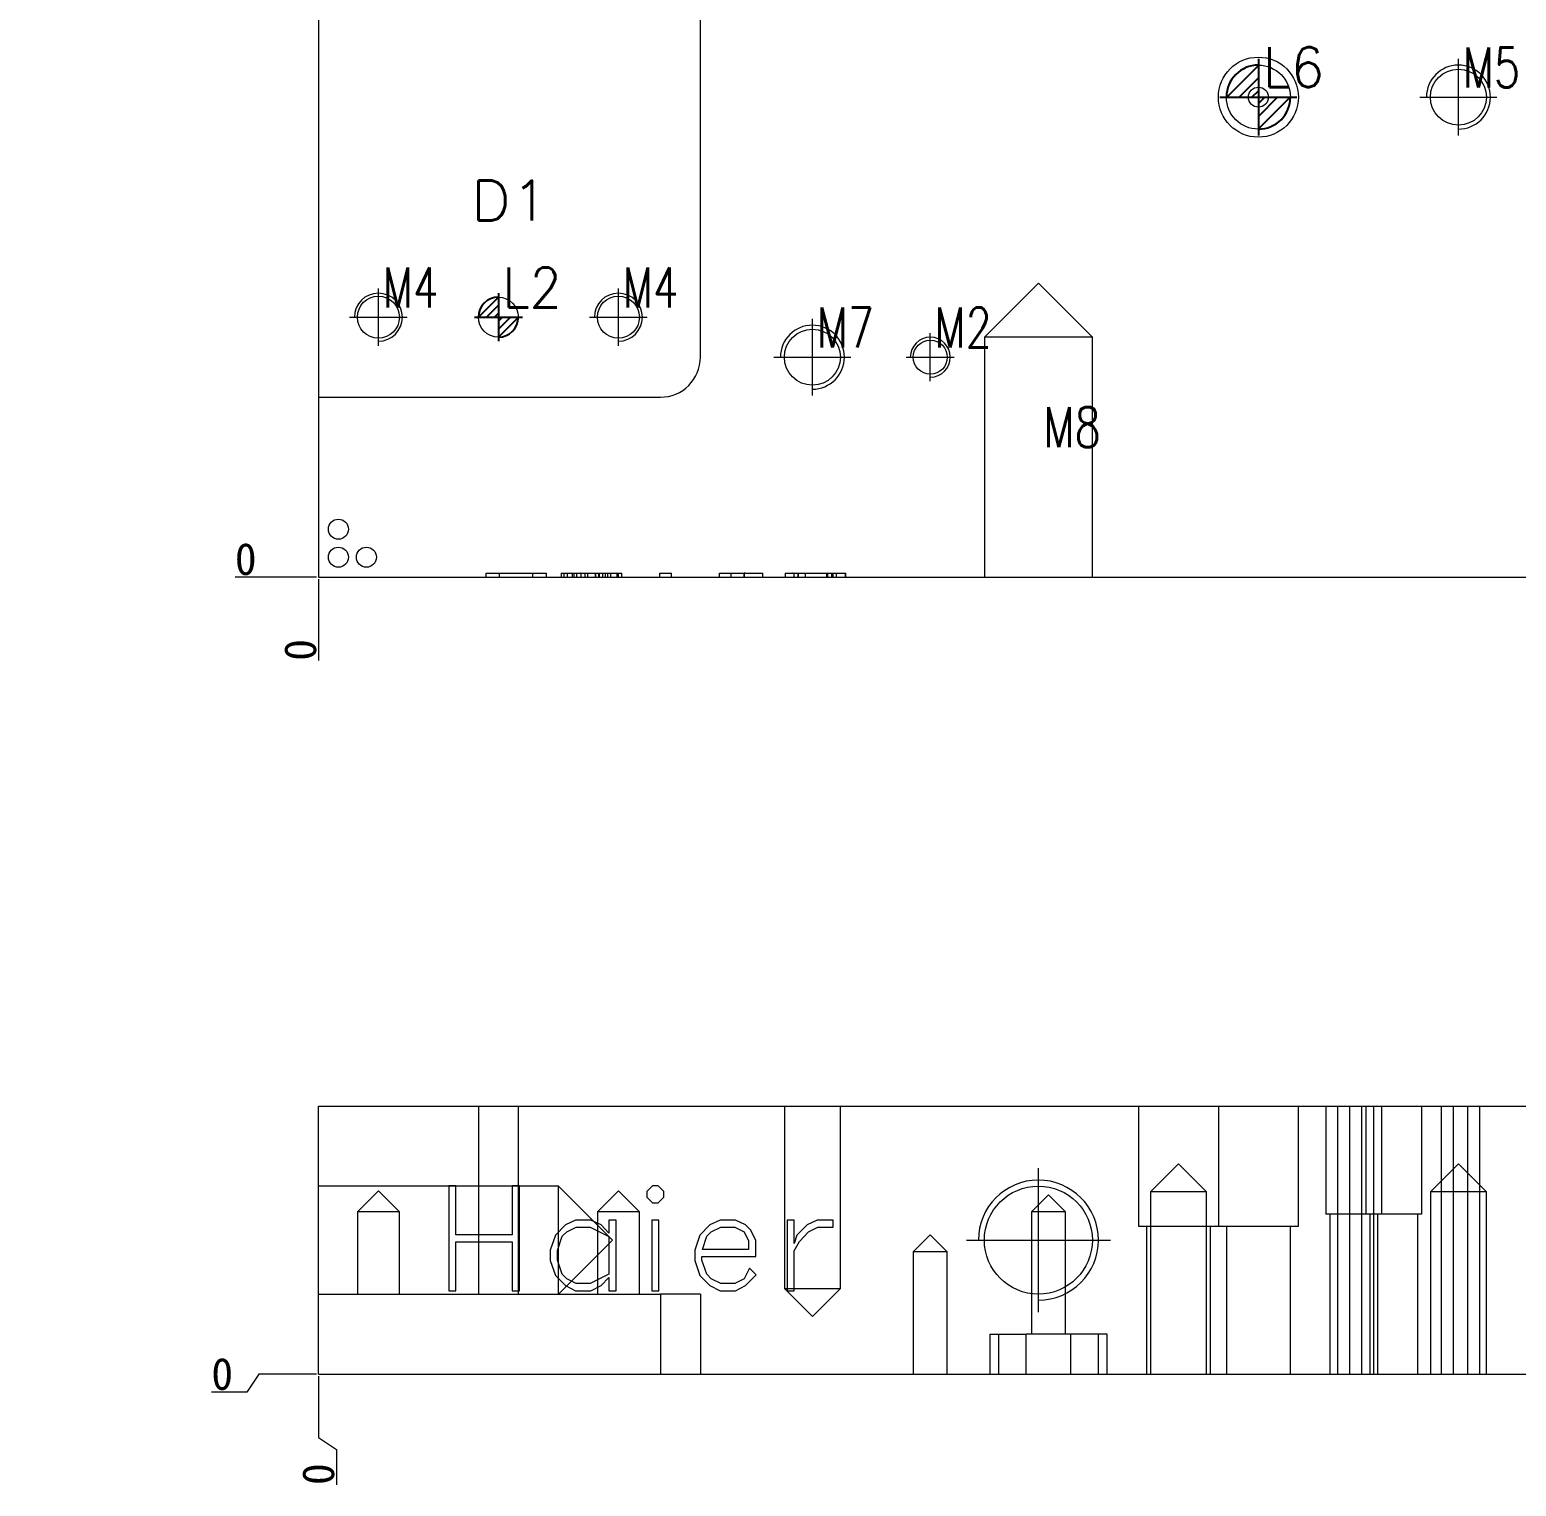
# Model space of a CAD drawing. Header units: millimetres. Extents: x 10529 to 13062, y 71179 to 72595.
# Drawn here: x 10529 to 10900.7, y 71178.8 to 71542.9 of the extents above; entities that cross this region are included whole.
import ezdxf

# ---------------------------------------------------------------- set-up
doc = ezdxf.new("R2010")
doc.units = ezdxf.units.MM
doc.linetypes.add('CENTER', pattern=[0])
doc.linetypes.add('DASHED', pattern=[0])
for name, color, linetype in [('dim', 4, 'Continuous'), ('UP', 7, 'Continuous'), ('UP_O', 40, 'Continuous')]:
    doc.layers.add(name, color=color, linetype=linetype)
doc.styles.add('_PUG_ERP', font='txt')
doc.styles.add('chinesef_fs', font='txt.shx', dxfattribs={"bigfont": 'gbcbig.shx'})
doc.dimstyles.new('_PUG_ERP', dxfattribs={"dimtxt": 8, "dimasz": 1.5, "dimexe": 0.5, "dimexo": 0.5, "dimgap": 0.5, "dimtad": 1, "dimtxsty": '_PUG_ERP', "dimblk": 'CLOSEDBLANK', "dimcen": 0, "dimclrd": 4, "dimclre": 4, "dimclrt": 3, "dimazin": 3, "dimtfac": 1, "dimtmove": 0, "dimatfit": 3, "dimldrblk": 'CLOSEDBLANK', "dimlwd": 9, "dimlwe": 9})

# ---------------------------------------------------------------- blocks, each defined once
blk = doc.blocks.new('*D735')
at = {"layer": 'Defpoints', "color": 0}
for p in [(12001.2, 72456), (12016.2, 72456), (10601.2, 71406)]:
    blk.add_point(p, dxfattribs=at)
at = {"layer": 'dim', "color": 4, "lineweight": 9}
for p, q in [((12001.7, 72456), (12010.2, 72456)), ((12010.2, 72456), (12013.2, 72456)), ((12013.2, 72456), (12043.75, 72456))]:
    blk.add_line(p, q, dxfattribs=at)
at = {"layer": 'dim', "color": 3, "lineweight": 13, "insert": (12030.22, 72460.5), "char_height": 8, "attachment_point": 5, "style": '_PUG_ERP'}
blk.add_mtext('1050', dxfattribs=at)
blk = doc.blocks.new('_ClosedBlank')
blk = doc.blocks.new('*D736')
at = {"layer": 'Defpoints', "color": 0}
for p in [(10586.2, 71406), (10601.2, 71406), (10601.2, 71406)]:
    blk.add_point(p, dxfattribs=at)
at = {"layer": 'dim', "color": 4, "lineweight": 9}
blk.add_line((10600.7, 71406), (10580.36, 71406), dxfattribs=at)
at = {"layer": 'dim', "color": 3, "lineweight": 13, "insert": (10583.03, 71410.5), "char_height": 8, "attachment_point": 5, "style": '_PUG_ERP'}
blk.add_mtext('0', dxfattribs=at)
blk = doc.blocks.new('*D737')
at = {"layer": 'Defpoints', "color": 0}
for p in [(10601.2, 71406), (10601.2, 71406), (10601.2, 71391)]:
    blk.add_point(p, dxfattribs=at)
at = {"layer": 'dim', "color": 4, "lineweight": 9}
blk.add_line((10601.2, 71405.5), (10601.2, 71385.17), dxfattribs=at)
at = {"layer": 'dim', "color": 3, "lineweight": 13, "insert": (10596.7, 71387.83), "char_height": 8, "attachment_point": 5, "rotation": 90, "style": '_PUG_ERP'}
blk.add_mtext('0', dxfattribs=at)
blk = doc.blocks.new('*D738')
at = {"layer": 'Defpoints', "color": 0}
for p in [(12001.2, 72471), (12001.2, 72456), (10601.2, 71406)]:
    blk.add_point(p, dxfattribs=at)
at = {"layer": 'dim', "color": 4, "lineweight": 9}
blk.add_line((12001.2, 72456.5), (12001.2, 72498.55), dxfattribs=at)
at = {"layer": 'dim', "color": 3, "lineweight": 13, "insert": (11996.7, 72485.02), "char_height": 8, "attachment_point": 5, "rotation": 90, "style": '_PUG_ERP'}
blk.add_mtext('1400', dxfattribs=at)
blk = doc.blocks.new('*D739')
at = {"layer": 'Defpoints', "color": 0}
for p in [(12001.2, 71273.8), (12041.43, 71273.8), (10601.2, 71206.8)]:
    blk.add_point(p, dxfattribs=at)
at = {"layer": 'dim', "color": 4, "lineweight": 9}
for p, q in [((12001.7, 71273.8), (12035.43, 71273.8)), ((12035.43, 71273.8), (12038.43, 71273.8)), ((12038.43, 71273.8), (12054.5, 71273.8))]:
    blk.add_line(p, q, dxfattribs=at)
at = {"layer": 'dim', "color": 3, "lineweight": 13, "insert": (12048.21, 71278.3), "char_height": 8, "attachment_point": 5, "style": '_PUG_ERP'}
blk.add_mtext('67', dxfattribs=at)
blk = doc.blocks.new('*D740')
at = {"layer": 'Defpoints', "color": 0}
for p in [(10601.2, 71206.8), (10601.2, 71206.8), (10580.32, 71202.3)]:
    blk.add_point(p, dxfattribs=at)
at = {"layer": 'dim', "color": 4, "lineweight": 9}
for p, q in [((10586.32, 71206.8), (10583.32, 71202.3)), ((10600.7, 71206.8), (10586.32, 71206.8)), ((10583.32, 71202.3), (10574.48, 71202.3))]:
    blk.add_line(p, q, dxfattribs=at)
at = {"layer": 'dim', "color": 3, "lineweight": 13, "insert": (10577.15, 71206.8), "char_height": 8, "attachment_point": 5, "style": '_PUG_ERP'}
blk.add_mtext('0', dxfattribs=at)
blk = doc.blocks.new('*D741')
at = {"layer": 'Defpoints', "color": 0}
for p in [(10601.2, 71206.8), (10601.2, 71206.8), (10605.7, 71184.96)]:
    blk.add_point(p, dxfattribs=at)
at = {"layer": 'dim', "color": 4, "lineweight": 9}
for p, q in [((10601.2, 71206.3), (10601.2, 71190.96)), ((10601.2, 71190.96), (10605.7, 71187.96)), ((10605.7, 71187.96), (10605.7, 71179.13))]:
    blk.add_line(p, q, dxfattribs=at)
at = {"layer": 'dim', "color": 3, "lineweight": 13, "insert": (10601.2, 71181.8), "char_height": 8, "attachment_point": 5, "rotation": 90, "style": '_PUG_ERP'}
blk.add_mtext('0', dxfattribs=at)
blk = doc.blocks.new('*D742')
at = {"layer": 'Defpoints', "color": 0}
for p in [(12001.2, 71278.8), (12001.2, 71273.8), (10601.2, 71206.8)]:
    blk.add_point(p, dxfattribs=at)
at = {"layer": 'dim', "color": 4, "lineweight": 9}
blk.add_line((12001.2, 71274.3), (12001.2, 71306.34), dxfattribs=at)
at = {"layer": 'dim', "color": 3, "lineweight": 13, "insert": (11996.7, 71292.82), "char_height": 8, "attachment_point": 5, "rotation": 90, "style": '_PUG_ERP'}
blk.add_mtext('1400', dxfattribs=at)
blk = doc.blocks.new('pg_hx_L0')
at = {"color": 230}
for p, q in [((-0.5, -0.003), (0, 0.497)), ((0, 0.6), (0, -0.6)), ((-0.3, 0), (0, 0.3)), ((-0.6, 0), (0.6, 0)), ((-0.1, 0), (0, 0.1)), ((0.5, 0.003), (0, -0.497)), ((0.1, 0), (0, -0.1)), ((0.3, 0), (0, -0.3))]:
    blk.add_line(p, q, dxfattribs=at)
for start, end in [(90, 180), (270, 0)]:
    blk.add_arc((0, 0), 0.5, start, end, dxfattribs=at)
blk = doc.blocks.new('pg_hx_LLL0')
blk.add_blockref('pg_hx_L0', (0, 0))
blk = doc.blocks.new('*D743')
at = {"layer": 'Defpoints', "color": 0}
for p in [(10785.7, 72488.45), (10781.2, 72396), (10601.2, 71406)]:
    blk.add_point(p, dxfattribs=at)
at = {"layer": 'dim', "color": 4, "lineweight": 9}
for p, q in [((10785.7, 72485.45), (10785.7, 72508.38)), ((10781.2, 72482.45), (10785.7, 72485.45)), ((10781.2, 72396.5), (10781.2, 72482.45))]:
    blk.add_line(p, q, dxfattribs=at)
at = {"layer": 'dim', "color": 3, "lineweight": 13, "insert": (10781.2, 72498.66), "char_height": 8, "attachment_point": 5, "rotation": 90, "style": '_PUG_ERP'}
blk.add_mtext('180', dxfattribs=at)
blk = doc.blocks.new('*D744')
at = {"layer": 'Defpoints', "color": 0}
for p in [(11825.7, 72495.1), (11821.2, 72396), (10601.2, 71406)]:
    blk.add_point(p, dxfattribs=at)
at = {"layer": 'dim', "color": 4, "lineweight": 9}
for p, q in [((11825.7, 72492.1), (11825.7, 72522.64)), ((11821.2, 72489.1), (11825.7, 72492.1)), ((11821.2, 72396.5), (11821.2, 72489.1))]:
    blk.add_line(p, q, dxfattribs=at)
at = {"layer": 'dim', "color": 3, "lineweight": 13, "insert": (11821.2, 72509.12), "char_height": 8, "attachment_point": 5, "rotation": 90, "style": '_PUG_ERP'}
blk.add_mtext('1220', dxfattribs=at)
blk = doc.blocks.new('*D745')
at = {"layer": 'Defpoints', "color": 0}
for p in [(10661.2, 72181), (10550.1, 72176.5), (10601.2, 71406)]:
    blk.add_point(p, dxfattribs=at)
at = {"layer": 'dim', "color": 4, "lineweight": 9}
for p, q in [((10556.1, 72181), (10553.1, 72176.5)), ((10660.7, 72181), (10556.1, 72181)), ((10553.1, 72176.5), (10529.03, 72176.5))]:
    blk.add_line(p, q, dxfattribs=at)
at = {"layer": 'dim', "color": 3, "lineweight": 13, "insert": (10539.32, 72181), "char_height": 8, "attachment_point": 5, "style": '_PUG_ERP'}
blk.add_mtext('775', dxfattribs=at)
blk = doc.blocks.new('*D746')
at = {"layer": 'Defpoints', "color": 0}
for p in [(10565.59, 71681), (10661.2, 71681), (10601.2, 71406)]:
    blk.add_point(p, dxfattribs=at)
at = {"layer": 'dim', "color": 4, "lineweight": 9}
blk.add_line((10660.7, 71681), (10544.51, 71681), dxfattribs=at)
at = {"layer": 'dim', "color": 3, "lineweight": 13, "insert": (10554.8, 71685.5), "char_height": 8, "attachment_point": 5, "style": '_PUG_ERP'}
blk.add_mtext('275', dxfattribs=at)

msp = doc.modelspace()

# ---------------------------------------------------------------- linework, layer by layer
at = {"layer": 'dim', "lineweight": 13}
for centre in [(10606.198, 71418), (10606.198, 71411), (10613.198, 71411)]:
    msp.add_circle(centre, 2.5, dxfattribs=at)
at = {"layer": 'UP', "color": 135, "linetype": 'Continuous', "lineweight": 18}
for p, q in [((10601.198, 72456), (10601.198, 71406)), ((10601.198, 71406), (11205.038, 71406)), ((10601.198, 71206.797), (10601.198, 71273.797)), ((10601.198, 71273.797), (11208.698, 71273.797)), ((10601.198, 71206.797), (11208.698, 71206.797))]:
    msp.add_line(p, q, dxfattribs=at)
at = {"layer": 'UP', "color": 31, "linetype": 'DASHED', "lineweight": 13, "ltscale": 1.505038}
for p, q in [((10696.698, 71461), (10696.698, 71606)), ((10601.198, 71451), (10686.698, 71451)), ((10643.152, 71406), (10643.152, 71407)), ((10646.511, 71406), (10646.511, 71407)), ((10654.847, 71406), (10654.847, 71407)), ((10658.213, 71406), (10658.213, 71407)), ((10661.873, 71407), (10661.873, 71406)), ((10662.6, 71406), (10662.6, 71407)), ((10663.477, 71406), (10663.477, 71407)), ((10664.725, 71406), (10664.725, 71407)), ((10665.088, 71407), (10665.088, 71406)), ((10665.822, 71406), (10665.822, 71407)), ((10666.919, 71406), (10666.919, 71407)), ((10667.865, 71406), (10667.865, 71407)), ((10668.598, 71406), (10668.598, 71407)), ((10670.497, 71406), (10670.497, 71407)), ((10670.572, 71406), (10670.572, 71407)), ((10671.306, 71406), (10671.306, 71407)), ((10671.45, 71406), (10671.45, 71407)), ((10672.327, 71406), (10672.327, 71407)), ((10672.985, 71406), (10672.985, 71407)), ((10673.568, 71406), (10673.568, 71407)), ((10674.301, 71406), (10674.301, 71407)), ((10676.2, 71406), (10676.2, 71407)), ((10677.078, 71406), (10677.078, 71407)), ((10686.585, 71406), (10686.585, 71407)), ((10689.512, 71406), (10689.512, 71407)), ((10701.509, 71406), (10701.509, 71407)), ((10704.429, 71406), (10704.429, 71407)), ((10707.651, 71406), (10707.651, 71407)), ((10707.719, 71406), (10707.719, 71407)), ((10712.326, 71406), (10712.326, 71407)), ((10717.885, 71407), (10717.885, 71406)), ((10720.154, 71406), (10720.154, 71407)), ((10721.107, 71406), (10721.107, 71407)), ((10721.251, 71406), (10721.251, 71407)), ((10723.006, 71406), (10723.006, 71407)), ((10728.565, 71406), (10728.565, 71407)), ((10729.587, 71406), (10729.587, 71407)), ((10729.881, 71406), (10729.881, 71407)), ((10730.759, 71406), (10730.759, 71407)), ((10732.952, 71406), (10732.952, 71407)), ((10733.096, 71406), (10733.096, 71407)), ((10806.198, 71273.797), (10806.198, 71243.797)), ((10826.198, 71273.797), (10826.198, 71243.797)), ((10846.198, 71243.797), (10846.198, 71273.797)), ((10853.098, 71273.797), (10853.098, 71246.797)), ((10855.978, 71273.797), (10855.978, 71206.797)), ((10861.978, 71273.797), (10861.978, 71206.797)), ((10863.098, 71273.797), (10863.098, 71246.797)), ((10867.098, 71246.797), (10867.098, 71273.797)), ((10877.098, 71246.797), (10877.098, 71273.797)), ((10884.856, 71273.797), (10884.856, 71206.797)), ((10891.495, 71273.797), (10891.495, 71206.797)), ((10806.198, 71243.797), (10826.198, 71243.797)), ((10826.198, 71243.797), (10846.198, 71243.797)), ((10867.098, 71246.797), (10853.098, 71246.797)), ((10877.098, 71246.797), (10867.098, 71246.797)), ((10696.698, 71226.797), (10696.698, 71206.797)), ((10769.027, 71216.797), (10769.027, 71206.797)), ((10778.15, 71206.797), (10778.15, 71216.797)), ((10789.247, 71216.797), (10789.247, 71206.797)), ((10798.37, 71206.797), (10798.37, 71216.797))]:
    msp.add_line(p, q, dxfattribs=at)
at = {"layer": 'UP', "color": 5, "linetype": 'DASHED', "lineweight": 13, "ltscale": 1.505038}
for p, q in [((10781.198, 71479.503), (10767.695, 71466)), ((10794.701, 71466), (10781.198, 71479.503)), ((10767.695, 71466), (10767.695, 71406)), ((10781.198, 71466), (10767.695, 71466)), ((10794.701, 71466), (10781.198, 71466)), ((10794.701, 71406), (10794.701, 71466)), ((10717.695, 71273.797), (10717.695, 71228.217)), ((10731.701, 71228.217), (10731.701, 71273.797)), ((10816.198, 71259.38), (10809.195, 71252.377)), ((10823.201, 71252.377), (10816.198, 71259.38)), ((10886.198, 71259.38), (10879.195, 71252.377)), ((10893.201, 71252.377), (10886.198, 71259.38)), ((10661.198, 71253.8), (10601.198, 71253.8)), ((10616.198, 71252.63), (10610.945, 71247.377)), ((10621.451, 71247.377), (10616.198, 71252.63)), ((10674.701, 71240.297), (10661.198, 71253.8)), ((10661.198, 71226.794), (10661.198, 71253.8)), ((10676.198, 71252.63), (10670.945, 71247.377)), ((10681.451, 71247.377), (10676.198, 71252.63)), ((10783.698, 71251.63), (10779.445, 71247.377)), ((10787.951, 71247.377), (10783.698, 71251.63)), ((10809.195, 71252.377), (10809.195, 71206.797)), ((10823.201, 71252.377), (10809.195, 71252.377)), ((10823.201, 71206.797), (10823.201, 71252.377)), ((10879.195, 71252.377), (10879.195, 71206.797)), ((10893.201, 71252.377), (10879.195, 71252.377)), ((10893.201, 71206.797), (10893.201, 71252.377)), ((10610.945, 71247.377), (10610.945, 71226.797)), ((10621.451, 71247.377), (10610.945, 71247.377)), ((10621.451, 71226.797), (10621.451, 71247.377)), ((10670.945, 71247.377), (10670.945, 71226.797)), ((10681.451, 71247.377), (10670.945, 71247.377)), ((10681.451, 71226.797), (10681.451, 71247.377)), ((10779.445, 71247.377), (10779.445, 71216.797)), ((10783.698, 71247.377), (10779.445, 71247.377)), ((10787.951, 71247.377), (10783.698, 71247.377)), ((10787.951, 71216.797), (10787.951, 71247.377)), ((10661.198, 71226.794), (10674.701, 71240.297)), ((10754.18, 71241.63), (10749.927, 71237.377)), ((10758.433, 71237.377), (10754.18, 71241.63)), ((10749.927, 71237.377), (10749.927, 71206.797)), ((10758.433, 71237.377), (10749.927, 71237.377)), ((10758.433, 71206.797), (10758.433, 71237.377)), ((10601.198, 71226.794), (10661.198, 71226.794)), ((10717.695, 71228.217), (10724.698, 71221.214)), ((10717.695, 71228.217), (10731.701, 71228.217)), ((10724.698, 71221.214), (10731.701, 71228.217))]:
    msp.add_line(p, q, dxfattribs=at)
at = {"layer": 'UP', "color": 155, "linetype": 'DASHED', "lineweight": 13, "ltscale": 1.505038}
for p, q in [((10728.27, 71406), (10728.27, 71407)), ((10858.978, 71273.797), (10858.978, 71206.797)), ((10864.978, 71273.797), (10864.978, 71206.797)), ((10881.856, 71273.797), (10881.856, 71206.797)), ((10888.495, 71273.797), (10888.495, 71206.797)), ((10686.698, 71226.797), (10686.698, 71206.797))]:
    msp.add_line(p, q, dxfattribs=at)
at = {"layer": 'UP', "color": 31, "linetype": 'Continuous', "lineweight": 18}
for p, q in [((10633.782, 71253.882), (10633.782, 71227.65)), ((10635.556, 71253.882), (10633.782, 71253.882)), ((10635.556, 71241.653), (10635.556, 71253.882)), ((10649.678, 71253.882), (10649.678, 71241.653)), ((10651.451, 71253.882), (10649.678, 71253.882)), ((10651.451, 71227.65), (10651.451, 71253.882)), ((10684.746, 71253.882), (10683.347, 71252.483)), ((10683.347, 71252.483), (10683.347, 71251.05)), ((10683.347, 71251.05), (10684.746, 71249.652)), ((10686.179, 71253.882), (10684.746, 71253.882)), ((10687.577, 71252.483), (10686.179, 71253.882)), ((10686.179, 71249.652), (10687.577, 71251.05)), ((10687.577, 71251.05), (10687.577, 71252.483)), ((10684.746, 71249.652), (10686.179, 71249.652)), ((10662.948, 71244.075), (10660.441, 71241.516)), ((10665.506, 71245.32), (10662.948, 71244.075)), ((10663.306, 71242.352), (10665.643, 71243.546)), ((10669.31, 71245.32), (10665.506, 71245.32)), ((10665.643, 71243.546), (10669.173, 71243.546)), ((10669.173, 71243.546), (10673.846, 71241.209)), ((10671.851, 71244.075), (10669.31, 71245.32)), ((10673.846, 71242.045), (10671.851, 71244.075)), ((10673.846, 71245.32), (10673.846, 71242.045)), ((10675.62, 71245.32), (10673.846, 71245.32)), ((10675.62, 71227.65), (10675.62, 71245.32)), ((10684.575, 71245.32), (10684.575, 71227.65)), ((10686.349, 71245.32), (10684.575, 71245.32)), ((10686.349, 71227.65), (10686.349, 71245.32)), ((10699.074, 71244.075), (10696.567, 71241.516)), ((10701.632, 71245.32), (10699.074, 71244.075)), ((10699.432, 71242.352), (10701.769, 71243.546)), ((10705.435, 71245.32), (10701.632, 71245.32)), ((10701.769, 71243.546), (10705.299, 71243.546)), ((10705.299, 71243.546), (10707.602, 71242.386)), ((10707.977, 71244.075), (10705.435, 71245.32)), ((10709.273, 71242.778), (10707.977, 71244.075)), ((10718.365, 71245.32), (10718.365, 71227.65)), ((10720.138, 71245.32), (10718.365, 71245.32)), ((10720.138, 71239.418), (10720.138, 71245.32)), ((10723.362, 71244.075), (10720.838, 71241.516)), ((10725.903, 71245.32), (10723.362, 71244.075)), ((10723.703, 71242.352), (10726.04, 71243.546)), ((10729.928, 71245.32), (10725.903, 71245.32)), ((10726.04, 71243.546), (10729.928, 71243.546)), ((10729.928, 71243.546), (10729.928, 71245.32)), ((10649.678, 71241.653), (10635.556, 71241.653)), ((10635.556, 71239.879), (10649.678, 71239.879)), ((10635.556, 71227.65), (10635.556, 71239.879)), ((10649.678, 71239.879), (10649.678, 71227.65)), ((10660.441, 71241.516), (10659.179, 71237.747)), ((10660.952, 71237.679), (10662.146, 71241.243)), ((10662.146, 71241.243), (10663.306, 71242.352)), ((10673.846, 71241.209), (10673.846, 71231.777)), ((10696.567, 71241.516), (10695.304, 71237.747)), ((10697.198, 71237.986), (10698.272, 71241.243)), ((10698.272, 71241.243), (10699.432, 71242.352)), ((10707.602, 71242.386), (10708.761, 71240.084)), ((10708.761, 71240.084), (10708.761, 71237.986)), ((10710.535, 71240.22), (10709.273, 71242.778)), ((10710.535, 71236.212), (10710.535, 71240.22)), ((10720.838, 71241.516), (10720.138, 71239.418)), ((10720.138, 71237.645), (10721.469, 71239.981)), ((10721.469, 71239.981), (10723.703, 71242.352)), ((10659.179, 71237.747), (10659.179, 71235.223)), ((10660.952, 71235.308), (10660.952, 71237.679)), ((10695.304, 71237.747), (10695.304, 71235.223)), ((10697.078, 71236.212), (10710.535, 71236.212)), ((10697.078, 71235.308), (10697.078, 71236.212)), ((10708.761, 71237.986), (10697.198, 71237.986)), ((10720.138, 71227.65), (10720.138, 71237.645)), ((10659.179, 71235.223), (10660.441, 71231.453)), ((10662.146, 71231.743), (10660.952, 71235.308)), ((10695.304, 71235.223), (10696.567, 71231.453)), ((10698.272, 71231.743), (10697.078, 71235.308)), ((10708.966, 71233.312), (10707.602, 71230.584)), ((10710.637, 71231.59), (10708.966, 71233.312)), ((10660.441, 71231.453), (10662.948, 71228.912)), ((10663.306, 71230.618), (10662.146, 71231.743)), ((10662.948, 71228.912), (10665.506, 71227.65)), ((10665.643, 71229.424), (10663.306, 71230.618)), ((10669.173, 71229.424), (10665.643, 71229.424)), ((10673.846, 71231.777), (10669.173, 71229.424)), ((10669.31, 71227.65), (10671.851, 71228.912)), ((10671.851, 71228.912), (10673.846, 71230.942)), ((10673.846, 71230.942), (10673.846, 71227.65)), ((10696.567, 71231.453), (10699.074, 71228.912)), ((10699.432, 71230.618), (10698.272, 71231.743)), ((10699.074, 71228.912), (10701.632, 71227.65)), ((10701.769, 71229.424), (10699.432, 71230.618)), ((10705.299, 71229.424), (10701.769, 71229.424)), ((10707.602, 71230.584), (10705.299, 71229.424)), ((10705.435, 71227.65), (10707.977, 71228.912)), ((10707.977, 71228.912), (10710.637, 71231.59)), ((10633.782, 71227.65), (10635.556, 71227.65)), ((10649.678, 71227.65), (10651.451, 71227.65)), ((10665.506, 71227.65), (10669.31, 71227.65)), ((10673.846, 71227.65), (10675.62, 71227.65)), ((10684.575, 71227.65), (10686.349, 71227.65)), ((10701.632, 71227.65), (10705.435, 71227.65)), ((10718.365, 71227.65), (10720.138, 71227.65))]:
    msp.add_line(p, q, dxfattribs=at)
at = {"layer": 'UP', "color": 2, "linetype": 'DASHED', "lineweight": 13, "ltscale": 1.505038}
for p, q in [((10601.198, 71226.797), (10686.698, 71226.797)), ((10696.698, 71226.797), (10686.698, 71226.797)), ((10769.027, 71216.797), (10778.15, 71216.797)), ((10771.198, 71216.797), (10771.198, 71206.797)), ((10789.247, 71216.797), (10778.15, 71216.797)), ((10798.37, 71216.797), (10789.247, 71216.797)), ((10796.198, 71206.797), (10796.198, 71216.797))]:
    msp.add_line(p, q, dxfattribs=at)
at = {"layer": 'UP', "color": 42, "linetype": 'Continuous', "lineweight": 18}
for centre, radius in [((10836.198, 71526), 10), ((10836.198, 71526), 2.5), ((10724.698, 71461), 7.003), ((10781.198, 71240.297), 13.503)]:
    msp.add_circle(centre, radius, dxfattribs=at)
at = {"layer": 'UP', "color": 30, "linetype": 'DASHED', "lineweight": 13, "ltscale": 1.505038}
for centre, radius in [((10886.198, 71526), 7.003), ((10616.198, 71471), 5.253), ((10676.198, 71471), 5.253), ((10754.18, 71461), 4.253)]:
    msp.add_circle(centre, radius, dxfattribs=at)
for centre, radius in [((10886.198, 71526), 8), ((10616.198, 71471), 6), ((10676.198, 71471), 6), ((10754.18, 71461), 5)]:
    msp.add_arc(centre, radius, 270, 180, dxfattribs=at)
at = {"layer": 'UP', "color": 42, "linetype": 'Continuous', "lineweight": 13}
for centre, radius in [((10724.698, 71461), 8), ((10781.198, 71240.297), 15)]:
    msp.add_arc(centre, radius, 270, 180, dxfattribs=at)
at = {"layer": 'UP', "color": 31, "linetype": 'DASHED', "lineweight": 13, "ltscale": 1.505038}
msp.add_arc((10686.698, 71461), 10, 270, 0, dxfattribs=at)
for points, degree in [([(10643.152, 71407), (10644.272, 71407), (10645.392, 71407), (10646.511, 71407)], 3), ([(10646.511, 71407), (10649.29, 71407), (10652.068, 71407), (10654.847, 71407)], 3), ([(10654.847, 71407), (10655.969, 71407), (10657.091, 71407), (10658.213, 71407)], 3), ([(10662.6, 71407), (10662.799, 71407), (10663.505, 71407), (10664.725, 71407)], 3), ([(10663.444, 71407), (10663.471, 71407), (10663.499, 71407), (10663.527, 71407)], 3), ([(10666.794, 71407), (10666.774, 71407), (10666.754, 71407), (10666.735, 71407)], 3), ([(10675.912, 71406), (10675.912, 71407)], 1), ([(10676.2, 71407), (10676.399, 71407), (10676.687, 71407), (10677.078, 71407)], 3), ([(10686.585, 71407), (10687.561, 71407), (10688.537, 71407), (10689.512, 71407)], 3), ([(10701.509, 71407), (10702.482, 71407), (10703.455, 71407), (10704.429, 71407)], 3), ([(10704.429, 71407), (10705.306, 71407), (10706.403, 71407), (10707.719, 71407)], 3), ([(10707.719, 71407), (10707.696, 71407), (10707.673, 71407), (10707.651, 71407)], 3), ([(10707.719, 71407), (10709.035, 71407), (10710.571, 71407), (10712.326, 71407)], 3), ([(10707.882, 71407), (10707.849, 71407), (10707.817, 71407), (10707.784, 71407)], 3), ([(10717.885, 71407), (10717.886, 71407), (10718.647, 71407), (10720.154, 71407)], 3), ([(10719.762, 71407), (10719.735, 71407), (10719.709, 71407), (10719.683, 71407)], 3), ([(10720.637, 71407), (10720.63, 71407), (10720.624, 71407), (10720.617, 71407)], 3), ([(10722.264, 71407), (10722.287, 71407), (10722.31, 71407), (10722.333, 71407)], 3), ([(10732.952, 71407), (10733, 71407), (10733.048, 71407), (10733.096, 71407)], 3)]:
    msp.add_open_spline(points, degree=degree, dxfattribs=at)
for points, knots in [([(10661.874, 71407), (10661.874, 71407), (10661.873, 71407), (10661.873, 71407), (10662.115, 71407), (10662.6, 71407)], [0, 0, 0, 0, 0.0260451, 0.0260451, 1, 1, 1, 1]), ([(10664.725, 71407), (10665.938, 71407), (10667.529, 71407), (10671.621, 71407), (10673.225, 71407), (10674.301, 71407)], [0, 0, 0, 0, 0.4757119, 0.4757119, 1, 1, 1, 1]), ([(10674.301, 71407), (10675.371, 71407), (10675.912, 71407), (10675.912, 71407), (10675.912, 71407), (10675.912, 71407), (10676.008, 71407), (10676.2, 71407)], [0, 0, 0, 0, 0.3492497, 0.3492497, 0.8826739, 0.8826739, 1, 1, 1, 1]), ([(10720.154, 71407), (10721.662, 71407), (10723.588, 71407), (10727.976, 71407), (10729.662, 71407), (10732.294, 71407), (10732.952, 71407), (10732.952, 71407)], [0, 0, 0, 0, 0.3646055, 0.3646055, 0.6823028, 0.6823028, 1, 1, 1, 1])]:
    msp.add_open_spline(points, degree=3, knots=knots, dxfattribs=at)
at = {"layer": 'UP_O', "linetype": 'CENTER', "lineweight": 13, "ltscale": 1.505038}
for p, q in [((10886.198, 71516.4), (10886.198, 71535.6)), ((10876.598, 71526), (10895.798, 71526)), ((10616.198, 71463.8), (10616.198, 71478.2)), ((10676.198, 71463.8), (10676.198, 71478.2)), ((10608.998, 71471), (10623.398, 71471)), ((10668.998, 71471), (10683.398, 71471)), ((10724.698, 71451.4), (10724.698, 71470.6)), ((10754.18, 71455), (10754.18, 71467)), ((10715.098, 71461), (10734.298, 71461)), ((10748.18, 71461), (10760.18, 71461)), ((10781.198, 71222.297), (10781.198, 71258.297)), ((10763.198, 71240.297), (10799.198, 71240.297))]:
    msp.add_line(p, q, dxfattribs=at)
at = {"layer": 'UP_O', "linetype": 'DASHED', "lineweight": 13, "ltscale": 1.505038}
for p, q in [((10641.198, 71273.797), (10641.198, 71226.797)), ((10651.198, 71226.797), (10651.198, 71273.797)), ((10808.198, 71243.797), (10808.198, 71206.797)), ((10824.198, 71206.797), (10824.198, 71243.797)), ((10828.198, 71243.797), (10828.198, 71206.797)), ((10844.198, 71206.797), (10844.198, 71243.797)), ((10854.098, 71246.797), (10854.098, 71206.797)), ((10864.098, 71246.797), (10864.098, 71206.797)), ((10866.098, 71206.797), (10866.098, 71246.797)), ((10876.098, 71206.797), (10876.098, 71246.797))]:
    msp.add_line(p, q, dxfattribs=at)
at = {"layer": 'UP_O', "linetype": 'Continuous', "lineweight": 18}
for centre, radius in [((10836.198, 71526), 8), ((10646.198, 71471), 5)]:
    msp.add_circle(centre, radius, dxfattribs=at)

# ---------------------------------------------------------------- block references
at = {"layer": 'UP', "lineweight": 13, "ltscale": 1.505038}
for p, xscale, yscale, zscale in [((10836.198, 71526), 16, 16, 16), ((10646.198, 71471), 10, 10, 10)]:
    msp.add_blockref('pg_hx_LLL0', p, dxfattribs=dict(at, xscale=xscale, yscale=yscale, zscale=zscale))

# ---------------------------------------------------------------- texts
at = {"layer": 'dim', "color": 4, "lineweight": 13, "style": 'chinesef_fs'}
for s, width, p in [('L6', 0.9625, (10837.331, 71528.463)), ('M5', 0.7599, (10887.291, 71528.443)), ('D1', 1.1106, (10639.351, 71495.138)), ('M4', 0.7404, (10617.251, 71473.423)), ('L2', 0.9315, (10647.231, 71473.413)), ('M4', 0.7404, (10677.251, 71473.423)), ('M7', 0.7599, (10725.791, 71463.443)), ('M2', 0.7599, (10755.213, 71463.413)), ('M8', 0.7599, (10782.431, 71438.513))]:
    msp.add_text(s, height=10, dxfattribs=dict(at, width=width)).set_placement(p)

# ---------------------------------------------------------------- dimensions: what is measured, and where the dimension line sits
at = {"layer": 'dim', "lineweight": 13}
for feature_location, offset, dtype, origin, picture, middle in [((11821.198, 72396), (4.5, 99.096), 1, (10601.198, 71406), '*D744', (11821.198, 72509.12)), ((10781.198, 72396), (4.5, 92.449), 1, (10601.198, 71406), '*D743', (10781.198, 72498.663)), ((12001.198, 72456), (0, 15), 1, (10601.198, 71406), '*D738', (11996.698, 72485.024)), ((12001.198, 72456), (15, 0), 0, (10601.198, 71406), '*D735', (12030.222, 72460.5)), ((10661.198, 72181), (-111.097, -4.5), 0, (10601.198, 71406), '*D745', (10539.315, 72181)), ((10661.198, 71681), (-95.612, 0), 0, (10601.198, 71406), '*D746', (10554.8, 71685.5)), ((10601.198256828, 71405.99999999), (-15, 0), 0, (10601.198256828, 71405.99999999), '*D736', (10583.031590161, 71410.49999999)), ((10601.198256828, 71405.99999999), (0, -15), 1, (10601.198256828, 71405.99999999), '*D737', (10596.698256828, 71387.833333323)), ((12001.198, 71273.797), (0, 5), 1, (10601.198, 71206.797), '*D742', (11996.698, 71292.82)), ((12001.198, 71273.797), (40.23, 0), 0, (10601.198, 71206.797), '*D739', (12048.214, 71278.297)), ((10601.198256828, 71206.796616582), (-20.8804206, -4.5), 0, (10601.198256828, 71206.796616582), '*D740', (10577.151169561, 71206.796616582)), ((10601.198256828, 71206.796616582), (4.5, -21.834521327), 1, (10601.198256828, 71206.796616582), '*D741', (10601.198256828, 71181.795428589))]:
    dim = msp.add_ordinate_dim(feature_location=feature_location, offset=offset, dtype=dtype, origin=origin, dimstyle='_PUG_ERP', dxfattribs=at)
    dim.commit()
    dim.dimension.update_dxf_attribs({"geometry": picture, "text_midpoint": middle})

doc.saveas('drawing.dxf')
